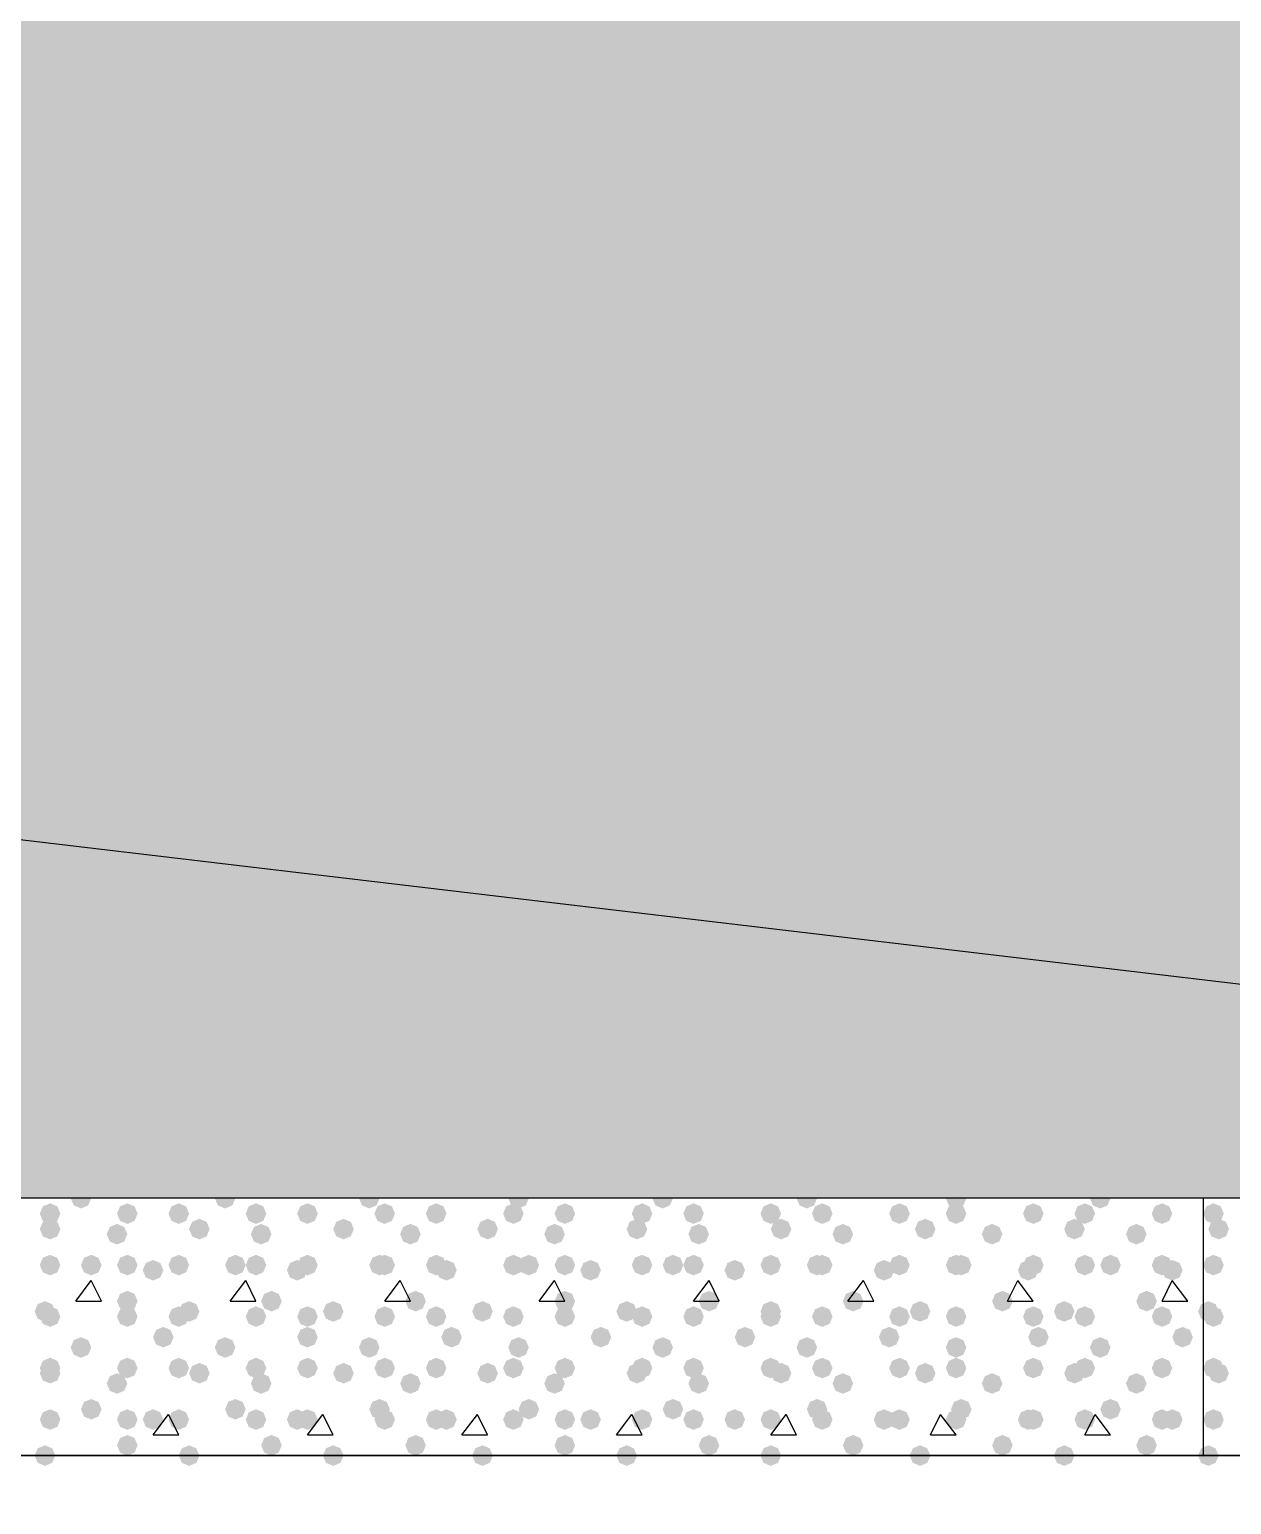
# Model space of a CAD drawing. Header units: millimetres. Extents: x 0 to 420, y 0 to 297.
# Drawn here: x 354.67 to 364.55, y 183.03 to 195.16 of the extents above; entities that cross this region are included whole.
import ezdxf

# ---------------------------------------------------------------- set-up
doc = ezdxf.new("R2010")
doc.units = ezdxf.units.MM
doc.layers.get('0').update_dxf_attribs({"linetype": 'CONTINUOUS'})

msp = doc.modelspace()

# ---------------------------------------------------------------- hatches: boundary and pattern name
at = {"true_color": 0x000008}
h = msp.add_hatch(color=0, dxfattribs=at)
h.paths.add_polyline_path([(379.518333, 204.639333), (218.101333, 204.639333), (379.518333, 185.547)], flags=0)
h.paths.add_polyline_path([(218.101333, 204.639333), (379.518333, 185.547), (218.101333, 185.547)], flags=0)
for points in [[(355.176667, 185.547), (355.151796, 185.487204), (355.092, 185.462333), (355.032204, 185.487204), (355.007333, 185.547), (355.032204, 185.606796), (355.092, 185.631667), (355.151796, 185.606796)], [(356.362, 185.547), (356.337129, 185.487204), (356.277333, 185.462333), (356.217538, 185.487204), (356.192667, 185.547), (356.217537, 185.606796), (356.277333, 185.631667), (356.337129, 185.606796)], [(357.547333, 185.547), (357.522462, 185.487204), (357.462667, 185.462333), (357.402871, 185.487204), (357.378, 185.547), (357.402871, 185.606796), (357.462667, 185.631667), (357.522462, 185.606796)], [(358.775, 185.547), (358.750129, 185.487204), (358.690333, 185.462333), (358.630538, 185.487204), (358.605667, 185.547), (358.630537, 185.606796), (358.690333, 185.631667), (358.750129, 185.606796)], [(359.960333, 185.547), (359.935462, 185.487204), (359.875667, 185.462333), (359.815871, 185.487204), (359.791, 185.547), (359.815871, 185.606796), (359.875667, 185.631667), (359.935462, 185.606796)], [(361.145667, 185.547), (361.120796, 185.487204), (361.061, 185.462333), (361.001204, 185.487204), (360.976333, 185.547), (361.001204, 185.606796), (361.061, 185.631667), (361.120796, 185.606796)], [(362.373333, 185.547), (362.348462, 185.487204), (362.288667, 185.462333), (362.228871, 185.487204), (362.204, 185.547), (362.228871, 185.606796), (362.288667, 185.631667), (362.348462, 185.606796)], [(363.558667, 185.547), (363.533796, 185.487204), (363.474, 185.462333), (363.414204, 185.487204), (363.389333, 185.547), (363.414204, 185.606796), (363.474, 185.631667), (363.533796, 185.606796)], [(354.922667, 185.42), (354.897796, 185.360204), (354.838, 185.335333), (354.778204, 185.360204), (354.753333, 185.42), (354.778204, 185.479796), (354.838, 185.504667), (354.897796, 185.479796)], [(355.557667, 185.42), (355.532796, 185.360204), (355.473, 185.335333), (355.413204, 185.360204), (355.388333, 185.42), (355.413204, 185.479796), (355.473, 185.504667), (355.532796, 185.479796)], [(355.981, 185.42), (355.956129, 185.360204), (355.896333, 185.335333), (355.836537, 185.360204), (355.811667, 185.42), (355.836537, 185.479796), (355.896333, 185.504667), (355.956129, 185.479796)], [(356.616, 185.42), (356.591129, 185.360204), (356.531333, 185.335333), (356.471537, 185.360204), (356.446667, 185.42), (356.471537, 185.479796), (356.531333, 185.504667), (356.591129, 185.479796)], [(357.039333, 185.42), (357.014462, 185.360204), (356.954667, 185.335333), (356.894871, 185.360204), (356.87, 185.42), (356.894871, 185.479796), (356.954667, 185.504667), (357.014462, 185.479796)], [(357.674333, 185.42), (357.649462, 185.360204), (357.589667, 185.335333), (357.529871, 185.360204), (357.505, 185.42), (357.529871, 185.479796), (357.589667, 185.504667), (357.649462, 185.479796)], [(358.097667, 185.42), (358.072796, 185.360204), (358.013, 185.335333), (357.953204, 185.360204), (357.928333, 185.42), (357.953204, 185.479796), (358.013, 185.504667), (358.072796, 185.479796)], [(358.732667, 185.42), (358.707796, 185.360204), (358.648, 185.335333), (358.588204, 185.360204), (358.563333, 185.42), (358.588204, 185.479796), (358.648, 185.504667), (358.707796, 185.479796)], [(359.156, 185.42), (359.131129, 185.360204), (359.071333, 185.335333), (359.011537, 185.360204), (358.986667, 185.42), (359.011537, 185.479796), (359.071333, 185.504667), (359.131129, 185.479796)], [(359.791, 185.42), (359.766129, 185.360204), (359.706333, 185.335333), (359.646538, 185.360204), (359.621667, 185.42), (359.646537, 185.479796), (359.706333, 185.504667), (359.766129, 185.479796)], [(360.214333, 185.42), (360.189462, 185.360204), (360.129667, 185.335333), (360.069871, 185.360204), (360.045, 185.42), (360.069871, 185.479796), (360.129667, 185.504667), (360.189462, 185.479796)], [(360.849333, 185.42), (360.824462, 185.360204), (360.764667, 185.335333), (360.704871, 185.360204), (360.68, 185.42), (360.704871, 185.479796), (360.764667, 185.504667), (360.824462, 185.479796)], [(361.272667, 185.42), (361.247796, 185.360204), (361.188, 185.335333), (361.128204, 185.360204), (361.103333, 185.42), (361.128204, 185.479796), (361.188, 185.504667), (361.247796, 185.479796)], [(361.907667, 185.42), (361.882796, 185.360204), (361.823, 185.335333), (361.763204, 185.360204), (361.738333, 185.42), (361.763204, 185.479796), (361.823, 185.504667), (361.882796, 185.479796)], [(362.373333, 185.42), (362.348462, 185.360204), (362.288667, 185.335333), (362.228871, 185.360204), (362.204, 185.42), (362.228871, 185.479796), (362.288667, 185.504667), (362.348462, 185.479796)], [(363.008333, 185.42), (362.983462, 185.360204), (362.923667, 185.335333), (362.863871, 185.360204), (362.839, 185.42), (362.863871, 185.479796), (362.923667, 185.504667), (362.983462, 185.479796)], [(363.431667, 185.42), (363.406796, 185.360204), (363.347, 185.335333), (363.287204, 185.360204), (363.262333, 185.42), (363.287204, 185.479796), (363.347, 185.504667), (363.406796, 185.479796)], [(364.066667, 185.42), (364.041796, 185.360204), (363.982, 185.335333), (363.922204, 185.360204), (363.897333, 185.42), (363.922204, 185.479796), (363.982, 185.504667), (364.041796, 185.479796)], [(354.922667, 185.293), (354.897796, 185.233204), (354.838, 185.208333), (354.778204, 185.233204), (354.753333, 185.293), (354.778204, 185.352796), (354.838, 185.377667), (354.897796, 185.352796)], [(355.473, 185.250667), (355.448129, 185.190871), (355.388333, 185.166), (355.328538, 185.190871), (355.303667, 185.250667), (355.328537, 185.310462), (355.388333, 185.335333), (355.448129, 185.310463)], [(356.150333, 185.293), (356.125463, 185.233204), (356.065667, 185.208333), (356.005871, 185.233204), (355.981, 185.293), (356.005871, 185.352796), (356.065667, 185.377667), (356.125462, 185.352796)], [(356.658333, 185.250667), (356.633462, 185.190871), (356.573667, 185.166), (356.513871, 185.190871), (356.489, 185.250667), (356.513871, 185.310462), (356.573667, 185.335333), (356.633462, 185.310463)], [(357.335667, 185.293), (357.310796, 185.233204), (357.251, 185.208333), (357.191204, 185.233204), (357.166333, 185.293), (357.191204, 185.352796), (357.251, 185.377667), (357.310796, 185.352796)], [(357.886, 185.250667), (357.861129, 185.190871), (357.801333, 185.166), (357.741537, 185.190871), (357.716667, 185.250667), (357.741537, 185.310462), (357.801333, 185.335333), (357.861129, 185.310463)], [(358.521, 185.293), (358.496129, 185.233204), (358.436333, 185.208333), (358.376537, 185.233204), (358.351667, 185.293), (358.376537, 185.352796), (358.436333, 185.377667), (358.496129, 185.352796)], [(359.071333, 185.250667), (359.046462, 185.190871), (358.986667, 185.166), (358.926871, 185.190871), (358.902, 185.250667), (358.926871, 185.310462), (358.986667, 185.335333), (359.046462, 185.310463)], [(359.748667, 185.293), (359.723796, 185.233204), (359.664, 185.208333), (359.604204, 185.233204), (359.579333, 185.293), (359.604204, 185.352796), (359.664, 185.377667), (359.723796, 185.352796)], [(360.256667, 185.250667), (360.231796, 185.190871), (360.172, 185.166), (360.112204, 185.190871), (360.087333, 185.250667), (360.112204, 185.310462), (360.172, 185.335333), (360.231796, 185.310463)], [(360.934, 185.293), (360.909129, 185.233204), (360.849333, 185.208333), (360.789537, 185.233204), (360.764667, 185.293), (360.789537, 185.352796), (360.849333, 185.377667), (360.909129, 185.352796)], [(361.442, 185.250667), (361.417129, 185.190871), (361.357333, 185.166), (361.297537, 185.190871), (361.272667, 185.250667), (361.297537, 185.310462), (361.357333, 185.335333), (361.417129, 185.310463)], [(362.119333, 185.293), (362.094462, 185.233204), (362.034667, 185.208333), (361.974871, 185.233204), (361.95, 185.293), (361.974871, 185.352796), (362.034667, 185.377667), (362.094462, 185.352796)], [(362.669667, 185.250667), (362.644796, 185.190871), (362.585, 185.166), (362.525204, 185.190871), (362.500333, 185.250667), (362.525204, 185.310462), (362.585, 185.335333), (362.644796, 185.310463)], [(363.347, 185.293), (363.322129, 185.233204), (363.262333, 185.208333), (363.202538, 185.233204), (363.177667, 185.293), (363.202537, 185.352796), (363.262333, 185.377667), (363.322129, 185.352796)], [(363.855, 185.250667), (363.830129, 185.190871), (363.770333, 185.166), (363.710537, 185.190871), (363.685667, 185.250667), (363.710537, 185.310462), (363.770333, 185.335333), (363.830129, 185.310463)], [(354.922667, 184.996667), (354.897796, 184.936871), (354.838, 184.912), (354.778204, 184.936871), (354.753333, 184.996667), (354.778204, 185.056462), (354.838, 185.081333), (354.897796, 185.056463)], [(355.261333, 184.996667), (355.236463, 184.936871), (355.176667, 184.912), (355.116871, 184.936871), (355.092, 184.996667), (355.116871, 185.056462), (355.176667, 185.081333), (355.236462, 185.056463)], [(355.557667, 184.996667), (355.532796, 184.936871), (355.473, 184.912), (355.413204, 184.936871), (355.388333, 184.996667), (355.413204, 185.056462), (355.473, 185.081333), (355.532796, 185.056463)], [(355.981, 184.996667), (355.956129, 184.936871), (355.896333, 184.912), (355.836537, 184.936871), (355.811667, 184.996667), (355.836537, 185.056462), (355.896333, 185.081333), (355.956129, 185.056463)], [(356.446667, 184.996667), (356.421796, 184.936871), (356.362, 184.912), (356.302204, 184.936871), (356.277333, 184.996667), (356.302204, 185.056462), (356.362, 185.081333), (356.421796, 185.056463)], [(356.616, 184.996667), (356.591129, 184.936871), (356.531333, 184.912), (356.471537, 184.936871), (356.446667, 184.996667), (356.471537, 185.056462), (356.531333, 185.081333), (356.591129, 185.056463)], [(357.039333, 184.996667), (357.014462, 184.936871), (356.954667, 184.912), (356.894871, 184.936871), (356.87, 184.996667), (356.894871, 185.056462), (356.954667, 185.081333), (357.014462, 185.056463)], [(357.632, 184.996667), (357.607129, 184.936871), (357.547333, 184.912), (357.487538, 184.936871), (357.462667, 184.996667), (357.487537, 185.056462), (357.547333, 185.081333), (357.607129, 185.056463)], [(357.674333, 184.996667), (357.649462, 184.936871), (357.589667, 184.912), (357.529871, 184.936871), (357.505, 184.996667), (357.529871, 185.056462), (357.589667, 185.081333), (357.649462, 185.056463)], [(358.097667, 184.996667), (358.072796, 184.936871), (358.013, 184.912), (357.953204, 184.936871), (357.928333, 184.996667), (357.953204, 185.056462), (358.013, 185.081333), (358.072796, 185.056463)], [(358.732667, 184.996667), (358.707796, 184.936871), (358.648, 184.912), (358.588204, 184.936871), (358.563333, 184.996667), (358.588204, 185.056462), (358.648, 185.081333), (358.707796, 185.056463)], [(358.859667, 184.996667), (358.834796, 184.936871), (358.775, 184.912), (358.715204, 184.936871), (358.690333, 184.996667), (358.715204, 185.056462), (358.775, 185.081333), (358.834796, 185.056463)], [(359.156, 184.996667), (359.131129, 184.936871), (359.071333, 184.912), (359.011537, 184.936871), (358.986667, 184.996667), (359.011537, 185.056462), (359.071333, 185.081333), (359.131129, 185.056463)], [(359.791, 184.996667), (359.766129, 184.936871), (359.706333, 184.912), (359.646538, 184.936871), (359.621667, 184.996667), (359.646537, 185.056462), (359.706333, 185.081333), (359.766129, 185.056463)], [(360.045, 184.996667), (360.020129, 184.936871), (359.960333, 184.912), (359.900538, 184.936871), (359.875667, 184.996667), (359.900537, 185.056462), (359.960333, 185.081333), (360.020129, 185.056463)], [(360.214333, 184.996667), (360.189462, 184.936871), (360.129667, 184.912), (360.069871, 184.936871), (360.045, 184.996667), (360.069871, 185.056462), (360.129667, 185.081333), (360.189462, 185.056463)], [(360.849333, 184.996667), (360.824462, 184.936871), (360.764667, 184.912), (360.704871, 184.936871), (360.68, 184.996667), (360.704871, 185.056462), (360.764667, 185.081333), (360.824462, 185.056463)], [(361.230333, 184.996667), (361.205462, 184.936871), (361.145667, 184.912), (361.085871, 184.936871), (361.061, 184.996667), (361.085871, 185.056462), (361.145667, 185.081333), (361.205462, 185.056463)], [(361.272667, 184.996667), (361.247796, 184.936871), (361.188, 184.912), (361.128204, 184.936871), (361.103333, 184.996667), (361.128204, 185.056462), (361.188, 185.081333), (361.247796, 185.056463)], [(361.907667, 184.996667), (361.882796, 184.936871), (361.823, 184.912), (361.763204, 184.936871), (361.738333, 184.996667), (361.763204, 185.056462), (361.823, 185.081333), (361.882796, 185.056463)], [(362.373333, 184.996667), (362.348462, 184.936871), (362.288667, 184.912), (362.228871, 184.936871), (362.204, 184.996667), (362.228871, 185.056462), (362.288667, 185.081333), (362.348462, 185.056463)], [(362.415667, 184.996667), (362.390796, 184.936871), (362.331, 184.912), (362.271204, 184.936871), (362.246333, 184.996667), (362.271204, 185.056462), (362.331, 185.081333), (362.390796, 185.056463)], [(363.008333, 184.996667), (362.983462, 184.936871), (362.923667, 184.912), (362.863871, 184.936871), (362.839, 184.996667), (362.863871, 185.056462), (362.923667, 185.081333), (362.983462, 185.056463)], [(363.431667, 184.996667), (363.406796, 184.936871), (363.347, 184.912), (363.287204, 184.936871), (363.262333, 184.996667), (363.287204, 185.056462), (363.347, 185.081333), (363.406796, 185.056463)], [(363.643333, 184.996667), (363.618462, 184.936871), (363.558667, 184.912), (363.498871, 184.936871), (363.474, 184.996667), (363.498871, 185.056462), (363.558667, 185.081333), (363.618462, 185.056463)], [(364.066667, 184.996667), (364.041796, 184.936871), (363.982, 184.912), (363.922204, 184.936871), (363.897333, 184.996667), (363.922204, 185.056462), (363.982, 185.081333), (364.041796, 185.056463)], [(355.769333, 184.954333), (355.744462, 184.894537), (355.684667, 184.869667), (355.624871, 184.894537), (355.6, 184.954333), (355.624871, 185.014129), (355.684667, 185.039), (355.744462, 185.014129)], [(356.954667, 184.954333), (356.929796, 184.894537), (356.87, 184.869667), (356.810204, 184.894537), (356.785333, 184.954333), (356.810204, 185.014129), (356.87, 185.039), (356.929796, 185.014129)], [(358.182333, 184.954333), (358.157462, 184.894537), (358.097667, 184.869667), (358.037871, 184.894537), (358.013, 184.954333), (358.037871, 185.014129), (358.097667, 185.039), (358.157462, 185.014129)], [(359.367667, 184.954333), (359.342796, 184.894537), (359.283, 184.869667), (359.223204, 184.894537), (359.198333, 184.954333), (359.223204, 185.014129), (359.283, 185.039), (359.342796, 185.014129)], [(360.553, 184.954333), (360.528129, 184.894537), (360.468333, 184.869667), (360.408537, 184.894537), (360.383667, 184.954333), (360.408537, 185.014129), (360.468333, 185.039), (360.528129, 185.014129)], [(361.780667, 184.954333), (361.755796, 184.894537), (361.696, 184.869667), (361.636204, 184.894537), (361.611333, 184.954333), (361.636204, 185.014129), (361.696, 185.039), (361.755796, 185.014129)], [(362.966, 184.954333), (362.941129, 184.894537), (362.881333, 184.869667), (362.821537, 184.894537), (362.796667, 184.954333), (362.821537, 185.014129), (362.881333, 185.039), (362.941129, 185.014129)], [(364.151333, 184.954333), (364.126463, 184.894537), (364.066667, 184.869667), (364.006871, 184.894537), (363.982, 184.954333), (364.006871, 185.014129), (364.066667, 185.039), (364.126462, 185.014129)], [(355.557667, 184.700333), (355.532796, 184.640537), (355.473, 184.615667), (355.413204, 184.640537), (355.388333, 184.700333), (355.413204, 184.760129), (355.473, 184.785), (355.532796, 184.760129)], [(356.743, 184.700333), (356.718129, 184.640537), (356.658333, 184.615667), (356.598538, 184.640537), (356.573667, 184.700333), (356.598537, 184.760129), (356.658333, 184.785), (356.718129, 184.760129)], [(357.928333, 184.700333), (357.903462, 184.640537), (357.843667, 184.615667), (357.783871, 184.640537), (357.759, 184.700333), (357.783871, 184.760129), (357.843667, 184.785), (357.903462, 184.760129)], [(359.156, 184.700333), (359.131129, 184.640537), (359.071333, 184.615667), (359.011537, 184.640537), (358.986667, 184.700333), (359.011537, 184.760129), (359.071333, 184.785), (359.131129, 184.760129)], [(360.341333, 184.700333), (360.316462, 184.640537), (360.256667, 184.615667), (360.196871, 184.640537), (360.172, 184.700333), (360.196871, 184.760129), (360.256667, 184.785), (360.316462, 184.760129)], [(361.526667, 184.700333), (361.501796, 184.640537), (361.442, 184.615667), (361.382204, 184.640537), (361.357333, 184.700333), (361.382204, 184.760129), (361.442, 184.785), (361.501796, 184.760129)], [(362.754333, 184.700333), (362.729462, 184.640537), (362.669667, 184.615667), (362.609871, 184.640537), (362.585, 184.700333), (362.609871, 184.760129), (362.669667, 184.785), (362.729462, 184.760129)], [(363.939667, 184.700333), (363.914796, 184.640537), (363.855, 184.615667), (363.795204, 184.640537), (363.770333, 184.700333), (363.795204, 184.760129), (363.855, 184.785), (363.914796, 184.760129)], [(354.880333, 184.615667), (354.855462, 184.555871), (354.795667, 184.531), (354.735871, 184.555871), (354.711, 184.615667), (354.735871, 184.675462), (354.795667, 184.700333), (354.855462, 184.675463)], [(354.922667, 184.573333), (354.897796, 184.513537), (354.838, 184.488667), (354.778204, 184.513537), (354.753333, 184.573333), (354.778204, 184.633129), (354.838, 184.658), (354.897796, 184.633129)], [(355.557667, 184.573333), (355.532796, 184.513537), (355.473, 184.488667), (355.413204, 184.513537), (355.388333, 184.573333), (355.413204, 184.633129), (355.473, 184.658), (355.532796, 184.633129)], [(355.981, 184.573333), (355.956129, 184.513537), (355.896333, 184.488667), (355.836537, 184.513537), (355.811667, 184.573333), (355.836537, 184.633129), (355.896333, 184.658), (355.956129, 184.633129)], [(356.065667, 184.615667), (356.040796, 184.555871), (355.981, 184.531), (355.921204, 184.555871), (355.896333, 184.615667), (355.921204, 184.675462), (355.981, 184.700333), (356.040796, 184.675463)], [(356.616, 184.573333), (356.591129, 184.513537), (356.531333, 184.488667), (356.471537, 184.513537), (356.446667, 184.573333), (356.471537, 184.633129), (356.531333, 184.658), (356.591129, 184.633129)], [(357.039333, 184.573333), (357.014462, 184.513537), (356.954667, 184.488667), (356.894871, 184.513537), (356.87, 184.573333), (356.894871, 184.633129), (356.954667, 184.658), (357.014462, 184.633129)], [(357.251, 184.615667), (357.226129, 184.555871), (357.166333, 184.531), (357.106537, 184.555871), (357.081667, 184.615667), (357.106537, 184.675462), (357.166333, 184.700333), (357.226129, 184.675463)], [(357.674333, 184.573333), (357.649462, 184.513537), (357.589667, 184.488667), (357.529871, 184.513537), (357.505, 184.573333), (357.529871, 184.633129), (357.589667, 184.658), (357.649462, 184.633129)], [(358.097667, 184.573333), (358.072796, 184.513537), (358.013, 184.488667), (357.953204, 184.513537), (357.928333, 184.573333), (357.953204, 184.633129), (358.013, 184.658), (358.072796, 184.633129)], [(358.478667, 184.615667), (358.453796, 184.555871), (358.394, 184.531), (358.334204, 184.555871), (358.309333, 184.615667), (358.334204, 184.675462), (358.394, 184.700333), (358.453796, 184.675463)], [(358.732667, 184.573333), (358.707796, 184.513537), (358.648, 184.488667), (358.588204, 184.513537), (358.563333, 184.573333), (358.588204, 184.633129), (358.648, 184.658), (358.707796, 184.633129)], [(359.156, 184.573333), (359.131129, 184.513537), (359.071333, 184.488667), (359.011537, 184.513537), (358.986667, 184.573333), (359.011537, 184.633129), (359.071333, 184.658), (359.131129, 184.633129)], [(359.664, 184.615667), (359.639129, 184.555871), (359.579333, 184.531), (359.519537, 184.555871), (359.494667, 184.615667), (359.519537, 184.675462), (359.579333, 184.700333), (359.639129, 184.675463)], [(359.791, 184.573333), (359.766129, 184.513537), (359.706333, 184.488667), (359.646538, 184.513537), (359.621667, 184.573333), (359.646537, 184.633129), (359.706333, 184.658), (359.766129, 184.633129)], [(360.214333, 184.573333), (360.189462, 184.513537), (360.129667, 184.488667), (360.069871, 184.513537), (360.045, 184.573333), (360.069871, 184.633129), (360.129667, 184.658), (360.189462, 184.633129)], [(360.849333, 184.615667), (360.824462, 184.555871), (360.764667, 184.531), (360.704871, 184.555871), (360.68, 184.615667), (360.704871, 184.675462), (360.764667, 184.700333), (360.824462, 184.675463)], [(360.849333, 184.573333), (360.824462, 184.513537), (360.764667, 184.488667), (360.704871, 184.513537), (360.68, 184.573333), (360.704871, 184.633129), (360.764667, 184.658), (360.824462, 184.633129)], [(361.272667, 184.573333), (361.247796, 184.513537), (361.188, 184.488667), (361.128204, 184.513537), (361.103333, 184.573333), (361.128204, 184.633129), (361.188, 184.658), (361.247796, 184.633129)], [(361.907667, 184.573333), (361.882796, 184.513537), (361.823, 184.488667), (361.763204, 184.513537), (361.738333, 184.573333), (361.763204, 184.633129), (361.823, 184.658), (361.882796, 184.633129)], [(362.077, 184.615667), (362.052129, 184.555871), (361.992333, 184.531), (361.932538, 184.555871), (361.907667, 184.615667), (361.932537, 184.675462), (361.992333, 184.700333), (362.052129, 184.675463)], [(362.373333, 184.573333), (362.348462, 184.513537), (362.288667, 184.488667), (362.228871, 184.513537), (362.204, 184.573333), (362.228871, 184.633129), (362.288667, 184.658), (362.348462, 184.633129)], [(363.008333, 184.573333), (362.983462, 184.513537), (362.923667, 184.488667), (362.863871, 184.513537), (362.839, 184.573333), (362.863871, 184.633129), (362.923667, 184.658), (362.983462, 184.633129)], [(363.262333, 184.615667), (363.237462, 184.555871), (363.177667, 184.531), (363.117871, 184.555871), (363.093, 184.615667), (363.117871, 184.675462), (363.177667, 184.700333), (363.237462, 184.675463)], [(363.431667, 184.573333), (363.406796, 184.513537), (363.347, 184.488667), (363.287204, 184.513537), (363.262333, 184.573333), (363.287204, 184.633129), (363.347, 184.658), (363.406796, 184.633129)], [(364.066667, 184.573333), (364.041796, 184.513537), (363.982, 184.488667), (363.922204, 184.513537), (363.897333, 184.573333), (363.922204, 184.633129), (363.982, 184.658), (364.041796, 184.633129)], [(355.854, 184.404), (355.829129, 184.344204), (355.769333, 184.319333), (355.709538, 184.344204), (355.684667, 184.404), (355.709537, 184.463796), (355.769333, 184.488667), (355.829129, 184.463796)], [(357.039333, 184.404), (357.014462, 184.344204), (356.954667, 184.319333), (356.894871, 184.344204), (356.87, 184.404), (356.894871, 184.463796), (356.954667, 184.488667), (357.014462, 184.463796)], [(358.224667, 184.404), (358.199796, 184.344204), (358.14, 184.319333), (358.080204, 184.344204), (358.055333, 184.404), (358.080204, 184.463796), (358.14, 184.488667), (358.199796, 184.463796)], [(359.452333, 184.404), (359.427462, 184.344204), (359.367667, 184.319333), (359.307871, 184.344204), (359.283, 184.404), (359.307871, 184.463796), (359.367667, 184.488667), (359.427462, 184.463796)], [(360.637667, 184.404), (360.612796, 184.344204), (360.553, 184.319333), (360.493204, 184.344204), (360.468333, 184.404), (360.493204, 184.463796), (360.553, 184.488667), (360.612796, 184.463796)], [(361.823, 184.404), (361.798129, 184.344204), (361.738333, 184.319333), (361.678537, 184.344204), (361.653667, 184.404), (361.678537, 184.463796), (361.738333, 184.488667), (361.798129, 184.463796)], [(363.050667, 184.404), (363.025796, 184.344204), (362.966, 184.319333), (362.906204, 184.344204), (362.881333, 184.404), (362.906204, 184.463796), (362.966, 184.488667), (363.025796, 184.463796)], [(364.236, 184.404), (364.211129, 184.344204), (364.151333, 184.319333), (364.091537, 184.344204), (364.066667, 184.404), (364.091537, 184.463796), (364.151333, 184.488667), (364.211129, 184.463796)], [(355.176667, 184.319333), (355.151796, 184.259537), (355.092, 184.234667), (355.032204, 184.259537), (355.007333, 184.319333), (355.032204, 184.379129), (355.092, 184.404), (355.151796, 184.379129)], [(356.362, 184.319333), (356.337129, 184.259537), (356.277333, 184.234667), (356.217538, 184.259537), (356.192667, 184.319333), (356.217537, 184.379129), (356.277333, 184.404), (356.337129, 184.379129)], [(357.547333, 184.319333), (357.522462, 184.259537), (357.462667, 184.234667), (357.402871, 184.259537), (357.378, 184.319333), (357.402871, 184.379129), (357.462667, 184.404), (357.522462, 184.379129)], [(358.775, 184.319333), (358.750129, 184.259537), (358.690333, 184.234667), (358.630538, 184.259537), (358.605667, 184.319333), (358.630537, 184.379129), (358.690333, 184.404), (358.750129, 184.379129)], [(359.960333, 184.319333), (359.935462, 184.259537), (359.875667, 184.234667), (359.815871, 184.259537), (359.791, 184.319333), (359.815871, 184.379129), (359.875667, 184.404), (359.935462, 184.379129)], [(361.145667, 184.319333), (361.120796, 184.259537), (361.061, 184.234667), (361.001204, 184.259537), (360.976333, 184.319333), (361.001204, 184.379129), (361.061, 184.404), (361.120796, 184.379129)], [(362.373333, 184.319333), (362.348462, 184.259537), (362.288667, 184.234667), (362.228871, 184.259537), (362.204, 184.319333), (362.228871, 184.379129), (362.288667, 184.404), (362.348462, 184.379129)], [(363.558667, 184.319333), (363.533796, 184.259537), (363.474, 184.234667), (363.414204, 184.259537), (363.389333, 184.319333), (363.414204, 184.379129), (363.474, 184.404), (363.533796, 184.379129)], [(354.922667, 184.15), (354.897796, 184.090204), (354.838, 184.065333), (354.778204, 184.090204), (354.753333, 184.15), (354.778204, 184.209796), (354.838, 184.234667), (354.897796, 184.209796)], [(355.557667, 184.15), (355.532796, 184.090204), (355.473, 184.065333), (355.413204, 184.090204), (355.388333, 184.15), (355.413204, 184.209796), (355.473, 184.234667), (355.532796, 184.209796)], [(355.981, 184.15), (355.956129, 184.090204), (355.896333, 184.065333), (355.836537, 184.090204), (355.811667, 184.15), (355.836537, 184.209796), (355.896333, 184.234667), (355.956129, 184.209796)], [(356.616, 184.15), (356.591129, 184.090204), (356.531333, 184.065333), (356.471537, 184.090204), (356.446667, 184.15), (356.471537, 184.209796), (356.531333, 184.234667), (356.591129, 184.209796)], [(357.039333, 184.15), (357.014462, 184.090204), (356.954667, 184.065333), (356.894871, 184.090204), (356.87, 184.15), (356.894871, 184.209796), (356.954667, 184.234667), (357.014462, 184.209796)], [(357.674333, 184.15), (357.649462, 184.090204), (357.589667, 184.065333), (357.529871, 184.090204), (357.505, 184.15), (357.529871, 184.209796), (357.589667, 184.234667), (357.649462, 184.209796)], [(358.097667, 184.15), (358.072796, 184.090204), (358.013, 184.065333), (357.953204, 184.090204), (357.928333, 184.15), (357.953204, 184.209796), (358.013, 184.234667), (358.072796, 184.209796)], [(358.732667, 184.15), (358.707796, 184.090204), (358.648, 184.065333), (358.588204, 184.090204), (358.563333, 184.15), (358.588204, 184.209796), (358.648, 184.234667), (358.707796, 184.209796)], [(359.156, 184.15), (359.131129, 184.090204), (359.071333, 184.065333), (359.011537, 184.090204), (358.986667, 184.15), (359.011537, 184.209796), (359.071333, 184.234667), (359.131129, 184.209796)], [(359.791, 184.15), (359.766129, 184.090204), (359.706333, 184.065333), (359.646538, 184.090204), (359.621667, 184.15), (359.646537, 184.209796), (359.706333, 184.234667), (359.766129, 184.209796)], [(360.214333, 184.15), (360.189462, 184.090204), (360.129667, 184.065333), (360.069871, 184.090204), (360.045, 184.15), (360.069871, 184.209796), (360.129667, 184.234667), (360.189462, 184.209796)], [(360.849333, 184.15), (360.824462, 184.090204), (360.764667, 184.065333), (360.704871, 184.090204), (360.68, 184.15), (360.704871, 184.209796), (360.764667, 184.234667), (360.824462, 184.209796)], [(361.272667, 184.15), (361.247796, 184.090204), (361.188, 184.065333), (361.128204, 184.090204), (361.103333, 184.15), (361.128204, 184.209796), (361.188, 184.234667), (361.247796, 184.209796)], [(361.907667, 184.15), (361.882796, 184.090204), (361.823, 184.065333), (361.763204, 184.090204), (361.738333, 184.15), (361.763204, 184.209796), (361.823, 184.234667), (361.882796, 184.209796)], [(362.373333, 184.15), (362.348462, 184.090204), (362.288667, 184.065333), (362.228871, 184.090204), (362.204, 184.15), (362.228871, 184.209796), (362.288667, 184.234667), (362.348462, 184.209796)], [(363.008333, 184.15), (362.983462, 184.090204), (362.923667, 184.065333), (362.863871, 184.090204), (362.839, 184.15), (362.863871, 184.209796), (362.923667, 184.234667), (362.983462, 184.209796)], [(363.431667, 184.15), (363.406796, 184.090204), (363.347, 184.065333), (363.287204, 184.090204), (363.262333, 184.15), (363.287204, 184.209796), (363.347, 184.234667), (363.406796, 184.209796)], [(364.066667, 184.15), (364.041796, 184.090204), (363.982, 184.065333), (363.922204, 184.090204), (363.897333, 184.15), (363.922204, 184.209796), (363.982, 184.234667), (364.041796, 184.209796)], [(354.922667, 184.107667), (354.897796, 184.047871), (354.838, 184.023), (354.778204, 184.047871), (354.753333, 184.107667), (354.778204, 184.167462), (354.838, 184.192333), (354.897796, 184.167463)], [(356.150333, 184.107667), (356.125463, 184.047871), (356.065667, 184.023), (356.005871, 184.047871), (355.981, 184.107667), (356.005871, 184.167462), (356.065667, 184.192333), (356.125462, 184.167463)], [(357.335667, 184.107667), (357.310796, 184.047871), (357.251, 184.023), (357.191204, 184.047871), (357.166333, 184.107667), (357.191204, 184.167462), (357.251, 184.192333), (357.310796, 184.167463)], [(358.521, 184.107667), (358.496129, 184.047871), (358.436333, 184.023), (358.376537, 184.047871), (358.351667, 184.107667), (358.376537, 184.167462), (358.436333, 184.192333), (358.496129, 184.167463)], [(359.748667, 184.107667), (359.723796, 184.047871), (359.664, 184.023), (359.604204, 184.047871), (359.579333, 184.107667), (359.604204, 184.167462), (359.664, 184.192333), (359.723796, 184.167463)], [(360.934, 184.107667), (360.909129, 184.047871), (360.849333, 184.023), (360.789537, 184.047871), (360.764667, 184.107667), (360.789537, 184.167462), (360.849333, 184.192333), (360.909129, 184.167463)], [(362.119333, 184.107667), (362.094462, 184.047871), (362.034667, 184.023), (361.974871, 184.047871), (361.95, 184.107667), (361.974871, 184.167462), (362.034667, 184.192333), (362.094462, 184.167463)], [(363.347, 184.107667), (363.322129, 184.047871), (363.262333, 184.023), (363.202538, 184.047871), (363.177667, 184.107667), (363.202537, 184.167462), (363.262333, 184.192333), (363.322129, 184.167463)], [(355.473, 184.023), (355.448129, 183.963204), (355.388333, 183.938333), (355.328538, 183.963204), (355.303667, 184.023), (355.328537, 184.082796), (355.388333, 184.107667), (355.448129, 184.082796)], [(356.658333, 184.023), (356.633462, 183.963204), (356.573667, 183.938333), (356.513871, 183.963204), (356.489, 184.023), (356.513871, 184.082796), (356.573667, 184.107667), (356.633462, 184.082796)], [(357.886, 184.023), (357.861129, 183.963204), (357.801333, 183.938333), (357.741537, 183.963204), (357.716667, 184.023), (357.741537, 184.082796), (357.801333, 184.107667), (357.861129, 184.082796)], [(359.071333, 184.023), (359.046462, 183.963204), (358.986667, 183.938333), (358.926871, 183.963204), (358.902, 184.023), (358.926871, 184.082796), (358.986667, 184.107667), (359.046462, 184.082796)], [(360.256667, 184.023), (360.231796, 183.963204), (360.172, 183.938333), (360.112204, 183.963204), (360.087333, 184.023), (360.112204, 184.082796), (360.172, 184.107667), (360.231796, 184.082796)], [(361.442, 184.023), (361.417129, 183.963204), (361.357333, 183.938333), (361.297537, 183.963204), (361.272667, 184.023), (361.297537, 184.082796), (361.357333, 184.107667), (361.417129, 184.082796)], [(362.669667, 184.023), (362.644796, 183.963204), (362.585, 183.938333), (362.525204, 183.963204), (362.500333, 184.023), (362.525204, 184.082796), (362.585, 184.107667), (362.644796, 184.082796)], [(363.855, 184.023), (363.830129, 183.963204), (363.770333, 183.938333), (363.710537, 183.963204), (363.685667, 184.023), (363.710537, 184.082796), (363.770333, 184.107667), (363.830129, 184.082796)], [(355.261333, 183.811333), (355.236463, 183.751537), (355.176667, 183.726667), (355.116871, 183.751537), (355.092, 183.811333), (355.116871, 183.871129), (355.176667, 183.896), (355.236462, 183.871129)], [(356.446667, 183.811333), (356.421796, 183.751537), (356.362, 183.726667), (356.302204, 183.751537), (356.277333, 183.811333), (356.302204, 183.871129), (356.362, 183.896), (356.421796, 183.871129)], [(357.632, 183.811333), (357.607129, 183.751537), (357.547333, 183.726667), (357.487538, 183.751537), (357.462667, 183.811333), (357.487537, 183.871129), (357.547333, 183.896), (357.607129, 183.871129)], [(358.859667, 183.811333), (358.834796, 183.751537), (358.775, 183.726667), (358.715204, 183.751537), (358.690333, 183.811333), (358.715204, 183.871129), (358.775, 183.896), (358.834796, 183.871129)], [(360.045, 183.811333), (360.020129, 183.751537), (359.960333, 183.726667), (359.900538, 183.751537), (359.875667, 183.811333), (359.900537, 183.871129), (359.960333, 183.896), (360.020129, 183.871129)], [(361.230333, 183.811333), (361.205462, 183.751537), (361.145667, 183.726667), (361.085871, 183.751537), (361.061, 183.811333), (361.085871, 183.871129), (361.145667, 183.896), (361.205462, 183.871129)], [(362.415667, 183.811333), (362.390796, 183.751537), (362.331, 183.726667), (362.271204, 183.751537), (362.246333, 183.811333), (362.271204, 183.871129), (362.331, 183.896), (362.390796, 183.871129)], [(363.643333, 183.811333), (363.618462, 183.751537), (363.558667, 183.726667), (363.498871, 183.751537), (363.474, 183.811333), (363.498871, 183.871129), (363.558667, 183.896), (363.618462, 183.871129)], [(354.922667, 183.726667), (354.897796, 183.666871), (354.838, 183.642), (354.778204, 183.666871), (354.753333, 183.726667), (354.778204, 183.786462), (354.838, 183.811333), (354.897796, 183.786463)], [(355.557667, 183.726667), (355.532796, 183.666871), (355.473, 183.642), (355.413204, 183.666871), (355.388333, 183.726667), (355.413204, 183.786462), (355.473, 183.811333), (355.532796, 183.786463)], [(355.769333, 183.726667), (355.744462, 183.666871), (355.684667, 183.642), (355.624871, 183.666871), (355.6, 183.726667), (355.624871, 183.786462), (355.684667, 183.811333), (355.744462, 183.786463)], [(355.981, 183.726667), (355.956129, 183.666871), (355.896333, 183.642), (355.836537, 183.666871), (355.811667, 183.726667), (355.836537, 183.786462), (355.896333, 183.811333), (355.956129, 183.786463)], [(356.616, 183.726667), (356.591129, 183.666871), (356.531333, 183.642), (356.471537, 183.666871), (356.446667, 183.726667), (356.471537, 183.786462), (356.531333, 183.811333), (356.591129, 183.786463)], [(356.954667, 183.726667), (356.929796, 183.666871), (356.87, 183.642), (356.810204, 183.666871), (356.785333, 183.726667), (356.810204, 183.786462), (356.87, 183.811333), (356.929796, 183.786463)], [(357.039333, 183.726667), (357.014462, 183.666871), (356.954667, 183.642), (356.894871, 183.666871), (356.87, 183.726667), (356.894871, 183.786462), (356.954667, 183.811333), (357.014462, 183.786463)], [(357.674333, 183.726667), (357.649462, 183.666871), (357.589667, 183.642), (357.529871, 183.666871), (357.505, 183.726667), (357.529871, 183.786462), (357.589667, 183.811333), (357.649462, 183.786463)], [(358.097667, 183.726667), (358.072796, 183.666871), (358.013, 183.642), (357.953204, 183.666871), (357.928333, 183.726667), (357.953204, 183.786462), (358.013, 183.811333), (358.072796, 183.786463)], [(358.182333, 183.726667), (358.157462, 183.666871), (358.097667, 183.642), (358.037871, 183.666871), (358.013, 183.726667), (358.037871, 183.786462), (358.097667, 183.811333), (358.157462, 183.786463)], [(358.732667, 183.726667), (358.707796, 183.666871), (358.648, 183.642), (358.588204, 183.666871), (358.563333, 183.726667), (358.588204, 183.786462), (358.648, 183.811333), (358.707796, 183.786463)], [(359.156, 183.726667), (359.131129, 183.666871), (359.071333, 183.642), (359.011537, 183.666871), (358.986667, 183.726667), (359.011537, 183.786462), (359.071333, 183.811333), (359.131129, 183.786463)], [(359.367667, 183.726667), (359.342796, 183.666871), (359.283, 183.642), (359.223204, 183.666871), (359.198333, 183.726667), (359.223204, 183.786462), (359.283, 183.811333), (359.342796, 183.786463)], [(359.791, 183.726667), (359.766129, 183.666871), (359.706333, 183.642), (359.646538, 183.666871), (359.621667, 183.726667), (359.646537, 183.786462), (359.706333, 183.811333), (359.766129, 183.786463)], [(360.214333, 183.726667), (360.189462, 183.666871), (360.129667, 183.642), (360.069871, 183.666871), (360.045, 183.726667), (360.069871, 183.786462), (360.129667, 183.811333), (360.189462, 183.786463)], [(360.553, 183.726667), (360.528129, 183.666871), (360.468333, 183.642), (360.408537, 183.666871), (360.383667, 183.726667), (360.408537, 183.786462), (360.468333, 183.811333), (360.528129, 183.786463)], [(360.849333, 183.726667), (360.824462, 183.666871), (360.764667, 183.642), (360.704871, 183.666871), (360.68, 183.726667), (360.704871, 183.786462), (360.764667, 183.811333), (360.824462, 183.786463)], [(361.272667, 183.726667), (361.247796, 183.666871), (361.188, 183.642), (361.128204, 183.666871), (361.103333, 183.726667), (361.128204, 183.786462), (361.188, 183.811333), (361.247796, 183.786463)], [(361.780667, 183.726667), (361.755796, 183.666871), (361.696, 183.642), (361.636204, 183.666871), (361.611333, 183.726667), (361.636204, 183.786462), (361.696, 183.811333), (361.755796, 183.786463)], [(361.907667, 183.726667), (361.882796, 183.666871), (361.823, 183.642), (361.763204, 183.666871), (361.738333, 183.726667), (361.763204, 183.786462), (361.823, 183.811333), (361.882796, 183.786463)], [(362.373333, 183.726667), (362.348462, 183.666871), (362.288667, 183.642), (362.228871, 183.666871), (362.204, 183.726667), (362.228871, 183.786462), (362.288667, 183.811333), (362.348462, 183.786463)], [(362.966, 183.726667), (362.941129, 183.666871), (362.881333, 183.642), (362.821537, 183.666871), (362.796667, 183.726667), (362.821537, 183.786462), (362.881333, 183.811333), (362.941129, 183.786463)], [(363.008333, 183.726667), (362.983462, 183.666871), (362.923667, 183.642), (362.863871, 183.666871), (362.839, 183.726667), (362.863871, 183.786462), (362.923667, 183.811333), (362.983462, 183.786463)], [(363.431667, 183.726667), (363.406796, 183.666871), (363.347, 183.642), (363.287204, 183.666871), (363.262333, 183.726667), (363.287204, 183.786462), (363.347, 183.811333), (363.406796, 183.786463)], [(364.066667, 183.726667), (364.041796, 183.666871), (363.982, 183.642), (363.922204, 183.666871), (363.897333, 183.726667), (363.922204, 183.786462), (363.982, 183.811333), (364.041796, 183.786463)], [(364.151333, 183.726667), (364.126463, 183.666871), (364.066667, 183.642), (364.006871, 183.666871), (363.982, 183.726667), (364.006871, 183.786462), (364.066667, 183.811333), (364.126462, 183.786463)], [(354.880333, 183.430333), (354.855462, 183.370537), (354.795667, 183.345667), (354.735871, 183.370537), (354.711, 183.430333), (354.735871, 183.490129), (354.795667, 183.515), (354.855462, 183.490129)], [(355.557667, 183.515), (355.532796, 183.455204), (355.473, 183.430333), (355.413204, 183.455204), (355.388333, 183.515), (355.413204, 183.574796), (355.473, 183.599667), (355.532796, 183.574796)], [(356.065667, 183.430333), (356.040796, 183.370537), (355.981, 183.345667), (355.921204, 183.370537), (355.896333, 183.430333), (355.921204, 183.490129), (355.981, 183.515), (356.040796, 183.490129)], [(356.743, 183.515), (356.718129, 183.455204), (356.658333, 183.430333), (356.598538, 183.455204), (356.573667, 183.515), (356.598537, 183.574796), (356.658333, 183.599667), (356.718129, 183.574796)], [(357.251, 183.430333), (357.226129, 183.370537), (357.166333, 183.345667), (357.106537, 183.370537), (357.081667, 183.430333), (357.106537, 183.490129), (357.166333, 183.515), (357.226129, 183.490129)], [(357.928333, 183.515), (357.903462, 183.455204), (357.843667, 183.430333), (357.783871, 183.455204), (357.759, 183.515), (357.783871, 183.574796), (357.843667, 183.599667), (357.903462, 183.574796)], [(358.478667, 183.430333), (358.453796, 183.370537), (358.394, 183.345667), (358.334204, 183.370537), (358.309333, 183.430333), (358.334204, 183.490129), (358.394, 183.515), (358.453796, 183.490129)], [(359.156, 183.515), (359.131129, 183.455204), (359.071333, 183.430333), (359.011537, 183.455204), (358.986667, 183.515), (359.011537, 183.574796), (359.071333, 183.599667), (359.131129, 183.574796)], [(359.664, 183.430333), (359.639129, 183.370537), (359.579333, 183.345667), (359.519537, 183.370537), (359.494667, 183.430333), (359.519537, 183.490129), (359.579333, 183.515), (359.639129, 183.490129)], [(360.341333, 183.515), (360.316462, 183.455204), (360.256667, 183.430333), (360.196871, 183.455204), (360.172, 183.515), (360.196871, 183.574796), (360.256667, 183.599667), (360.316462, 183.574796)], [(360.849333, 183.430333), (360.824462, 183.370537), (360.764667, 183.345667), (360.704871, 183.370537), (360.68, 183.430333), (360.704871, 183.490129), (360.764667, 183.515), (360.824462, 183.490129)], [(361.526667, 183.515), (361.501796, 183.455204), (361.442, 183.430333), (361.382204, 183.455204), (361.357333, 183.515), (361.382204, 183.574796), (361.442, 183.599667), (361.501796, 183.574796)], [(362.077, 183.430333), (362.052129, 183.370537), (361.992333, 183.345667), (361.932538, 183.370537), (361.907667, 183.430333), (361.932537, 183.490129), (361.992333, 183.515), (362.052129, 183.490129)], [(362.754333, 183.515), (362.729462, 183.455204), (362.669667, 183.430333), (362.609871, 183.455204), (362.585, 183.515), (362.609871, 183.574796), (362.669667, 183.599667), (362.729462, 183.574796)], [(363.262333, 183.430333), (363.237462, 183.370537), (363.177667, 183.345667), (363.117871, 183.370537), (363.093, 183.430333), (363.117871, 183.490129), (363.177667, 183.515), (363.237462, 183.490129)], [(363.939667, 183.515), (363.914796, 183.455204), (363.855, 183.430333), (363.795204, 183.455204), (363.770333, 183.515), (363.795204, 183.574796), (363.855, 183.599667), (363.914796, 183.574796)]]:
    msp.add_hatch(color=0, dxfattribs=at).paths.add_polyline_path(points, flags=0)
at = {"true_color": 0x000007}
for points in [[(364.49, 185.42), (364.465129, 185.360204), (364.405333, 185.335333), (364.345537, 185.360204), (364.320667, 185.42), (364.345537, 185.479796), (364.405333, 185.504667), (364.465129, 185.479796)], [(364.532333, 185.293), (364.507462, 185.233204), (364.447667, 185.208333), (364.387871, 185.233204), (364.363, 185.293), (364.387871, 185.352796), (364.447667, 185.377667), (364.507462, 185.352796)], [(364.49, 184.996667), (364.465129, 184.936871), (364.405333, 184.912), (364.345537, 184.936871), (364.320667, 184.996667), (364.345537, 185.056462), (364.405333, 185.081333), (364.465129, 185.056463)], [(364.447667, 184.615667), (364.422796, 184.555871), (364.363, 184.531), (364.303204, 184.555871), (364.278333, 184.615667), (364.303204, 184.675462), (364.363, 184.700333), (364.422796, 184.675463)], [(364.49, 184.573333), (364.465129, 184.513537), (364.405333, 184.488667), (364.345537, 184.513537), (364.320667, 184.573333), (364.345537, 184.633129), (364.405333, 184.658), (364.465129, 184.633129)], [(364.49, 184.15), (364.465129, 184.090204), (364.405333, 184.065333), (364.345537, 184.090204), (364.320667, 184.15), (364.345537, 184.209796), (364.405333, 184.234667), (364.465129, 184.209796)], [(364.532333, 184.107667), (364.507462, 184.047871), (364.447667, 184.023), (364.387871, 184.047871), (364.363, 184.107667), (364.387871, 184.167462), (364.447667, 184.192333), (364.507462, 184.167463)], [(364.49, 183.726667), (364.465129, 183.666871), (364.405333, 183.642), (364.345537, 183.666871), (364.320667, 183.726667), (364.345537, 183.786462), (364.405333, 183.811333), (364.465129, 183.786463)], [(364.447667, 183.430333), (364.422796, 183.370537), (364.363, 183.345667), (364.303204, 183.370537), (364.278333, 183.430333), (364.303204, 183.490129), (364.363, 183.515), (364.422796, 183.490129)]]:
    msp.add_hatch(color=0, dxfattribs=at).paths.add_polyline_path(points, flags=0)

# ---------------------------------------------------------------- linework, layer by layer
at = {"color": 0, "true_color": 0x000007}
for points in [[(32.342667, 185.547), (32.342667, 162.263667), (380.576667, 162.263667), (380.576667, 185.547), (218.101333, 185.547), (218.101333, 206.756), (194.775667, 206.756), (194.775667, 185.547)], [(32.342667, 185.547), (32.342667, 162.263667), (380.576667, 162.263667), (380.576667, 185.547), (218.101333, 185.547), (218.101333, 206.756), (194.775667, 206.756), (194.775667, 185.547)], [(364.320667, 185.547), (364.320667, 183.430333), (366.437333, 183.430333), (366.437333, 185.547)]]:
    msp.add_lwpolyline(points, close=True, dxfattribs=at)
at = {"color": 0, "true_color": 0x0000fd}
msp.add_lwpolyline([(34.459333, 164.380333), (378.46, 164.380333), (378.46, 183.430333), (215.984667, 183.430333), (215.984667, 204.639333), (196.934667, 204.639333), (196.934667, 183.430333), (34.459333, 183.430333)], close=True, dxfattribs=at)
at = {"color": 0, "true_color": 0x000008}
for points in [[(379.518333, 204.639333), (218.101333, 204.639333), (379.518333, 185.547)], [(218.101333, 204.639333), (379.518333, 185.547), (218.101333, 185.547)]]:
    msp.add_lwpolyline(points, close=True, dxfattribs=at)
at = {"color": 0, "true_color": 0x000007}
for points in [[(364.320667, 185.547), (345.228333, 185.547)], [(345.228333, 183.430333), (364.320667, 183.430333)]]:
    msp.add_lwpolyline(points, dxfattribs=at)
at = {"color": 0, "true_color": 0x000008}
for points in [[(355.049667, 184.700333), (355.176667, 184.869667)], [(355.261333, 184.700333), (355.176667, 184.869667)], [(356.319667, 184.700333), (356.446667, 184.869667)], [(356.531333, 184.700333), (356.446667, 184.869667)], [(357.589667, 184.700333), (357.716667, 184.869667)], [(357.801333, 184.700333), (357.716667, 184.869667)], [(358.859667, 184.700333), (358.986667, 184.869667)], [(359.071333, 184.700333), (358.986667, 184.869667)], [(360.129667, 184.700333), (360.256667, 184.869667)], [(360.341333, 184.700333), (360.256667, 184.869667)], [(361.399667, 184.700333), (361.526667, 184.869667)], [(361.611333, 184.700333), (361.526667, 184.869667)], [(362.712, 184.700333), (362.796667, 184.869667)], [(362.923667, 184.700333), (362.796667, 184.869667)], [(363.982, 184.700333), (364.066667, 184.869667)], [(364.193667, 184.700333), (364.066667, 184.869667)], [(355.049667, 184.700333), (355.261333, 184.700333)], [(356.319667, 184.700333), (356.531333, 184.700333)], [(357.589667, 184.700333), (357.801333, 184.700333)], [(358.859667, 184.700333), (359.071333, 184.700333)], [(360.129667, 184.700333), (360.341333, 184.700333)], [(361.399667, 184.700333), (361.611333, 184.700333)], [(362.712, 184.700333), (362.923667, 184.700333)], [(363.982, 184.700333), (364.193667, 184.700333)], [(355.684667, 183.599667), (355.811667, 183.769)], [(355.896333, 183.599667), (355.811667, 183.769)], [(356.954667, 183.599667), (357.081667, 183.769)], [(357.166333, 183.599667), (357.081667, 183.769)], [(358.224667, 183.599667), (358.351667, 183.769)], [(358.436333, 183.599667), (358.351667, 183.769)], [(359.494667, 183.599667), (359.621667, 183.769)], [(359.706333, 183.599667), (359.621667, 183.769)], [(360.764667, 183.599667), (360.891667, 183.769)], [(360.976333, 183.599667), (360.891667, 183.769)], [(362.077, 183.599667), (362.161667, 183.769)], [(362.288667, 183.599667), (362.161667, 183.769)], [(363.347, 183.599667), (363.431667, 183.769)], [(363.558667, 183.599667), (363.431667, 183.769)], [(355.684667, 183.599667), (355.896333, 183.599667)], [(356.954667, 183.599667), (357.166333, 183.599667)], [(358.224667, 183.599667), (358.436333, 183.599667)], [(359.494667, 183.599667), (359.706333, 183.599667)], [(360.764667, 183.599667), (360.976333, 183.599667)], [(362.077, 183.599667), (362.288667, 183.599667)], [(363.347, 183.599667), (363.558667, 183.599667)]]:
    msp.add_lwpolyline(points, dxfattribs=at)

doc.saveas('drawing.dxf')
